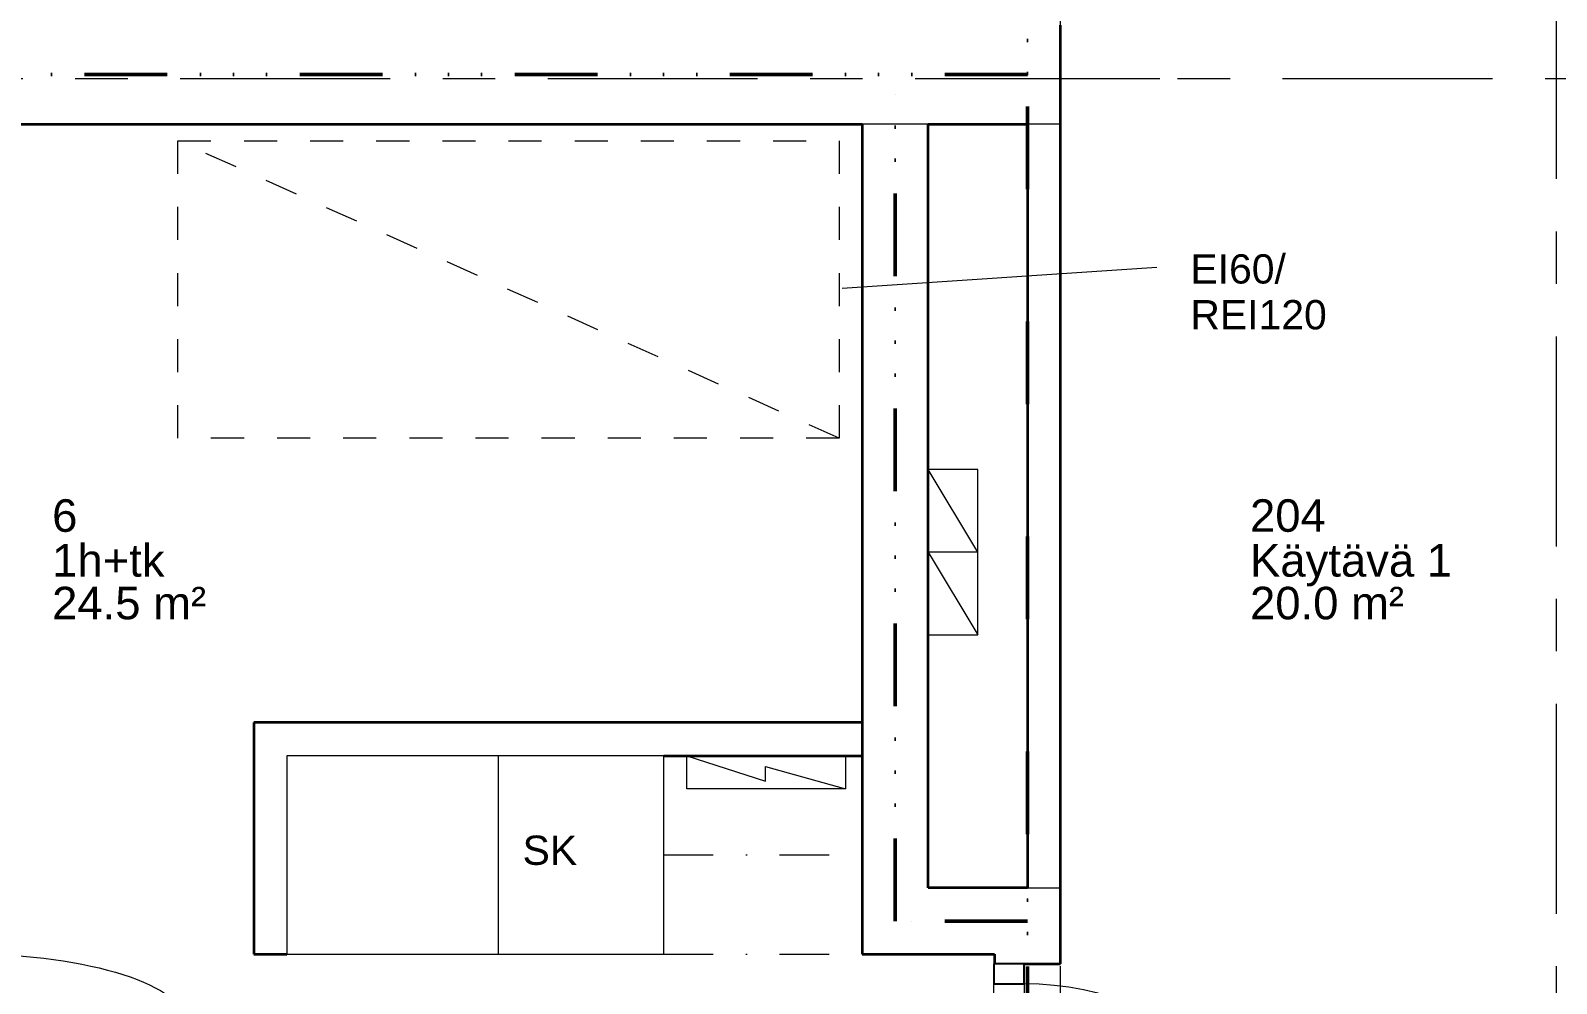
# Model space of a CAD drawing. Header units: millimetres. Extents: x -46592 to 140440, y -36427 to 76663.
# Drawn here: x 33599 to 38214, y 43020 to 45902 of the extents above; entities that cross this region are included whole.
import ezdxf

# ---------------------------------------------------------------- set-up
doc = ezdxf.new("R2010")
doc.units = ezdxf.units.MM
for name, pattern in [('Grid Line', [1111.25, 635, -158.75, 158.75, -158.75]), ('Katkoviiva 2mm', [200, 100, -100]), ('PALOALUE', [650, 250, -100, 0, -100, 0, -100, 0, -100]), ('Pistekatko 3_2_mm', [350, 150, -100, 0, -100])]:
    doc.linetypes.add(name, pattern=pattern)
for name, color, linetype, lineweight in [('AR-A_MERKINNÄT', 8, 'Continuous', 18), ('AR-A_MERKINNÄT-4', 8, 'PALOALUE', 50), ('AR-C_APUVIIVA', 1, 'Continuous', 18), ('AR-C_APUVIIVA-1', 1, 'Pistekatko 3_2_mm', 18), ('AR-C_APUVIIVA-3', 1, 'Katkoviiva 2mm', 18), ('AR-T_TEKSTI-HNRO', 3, 'Continuous', 9), ('AR-V_ARKKIT_TXT-1', 7, 'Continuous', 9), ('AR-V_ARKKIT_TXT-2', 250, 'Continuous', 9), ('AR-X1_EROHUTVIIVA', 11, 'Continuous', 18), ('AR-Y_MODVIIVA-1', 8, 'Grid Line', 9), ('AR1241_US-1', 1, 'Continuous', 35), ('AR1243_ULKOOVI', 3, 'Continuous', 18), ('AR1243_ULKOOVI-1', 3, 'Continuous', 25), ('AR1311_VS', 2, 'Continuous', 18), ('AR1311_VS-1', 2, 'Continuous', 35)]:
    doc.layers.add(name, color=color, linetype=linetype, lineweight=lineweight)
doc.styles.add('Arial_2', font='arial.ttf', dxfattribs={"height": 98.353293})
doc.styles.add('Arial_5', font='arial.ttf', dxfattribs={"height": 88.517964})

# ---------------------------------------------------------------- blocks, each defined once
blk = doc.blocks.new('ARC_AO - dB sisäovi-puu asunnonovi - 10x21-1660619-04 2_ krs')
at = {"layer": 'AR1243_ULKOOVI'}
for p, q in [((445, -10), (445, 880)), ((-445, -10), (445, -10)), ((445, -102), (-445, -102))]:
    blk.add_line(p, q, dxfattribs=at)
blk.add_arc((445, -10), 890, 90, 180, dxfattribs=at)
at = {"layer": 'AR1243_ULKOOVI-1'}
for p, q in [((-445, -10), (-505, -10)), ((-505, -10), (-505, -102)), ((-445, -102), (-445, -10)), ((505, -10), (445, -10)), ((445, -10), (445, -102)), ((505, -102), (505, -10)), ((-505, -102), (-445, -102)), ((445, -102), (505, -102))]:
    blk.add_line(p, q, dxfattribs=at)
blk = doc.blocks.new('Paloaluemerkintä - EI60-1905773-04 2_ krs')
at = {"layer": 'AR-A_MERKINNÄT-4'}
blk.add_line((0, 0), (24000, 0), dxfattribs=at)
blk = doc.blocks.new('Paloaluemerkintä - EI60-1906811-04 2_ krs')
at = {"layer": 'AR-A_MERKINNÄT-4'}
blk.add_line((0, 0), (5260, 0), dxfattribs=at)
blk = doc.blocks.new('Paloaluemerkintä - EI60-1906001-04 2_ krs')
at = {"layer": 'AR-A_MERKINNÄT-4'}
blk.add_line((0, 0), (400, 0), dxfattribs=at)
blk = doc.blocks.new('Paloaluemerkintä - EI60-2320751-04 2_ krs')
at = {"layer": 'AR-A_MERKINNÄT-4'}
blk.add_line((0, 0), (2560, 0), dxfattribs=at)

msp = doc.modelspace()

# ---------------------------------------------------------------- linework, layer by layer
at = {"layer": 'AR-C_APUVIIVA'}
for p, q in [((35584.1, 43608.5), (35584.1, 43708.5)), ((35584.1, 43708.5), (35822.3, 43631.1)), ((36064.1, 43708.5), (36064.1, 43608.5)), ((35822.3, 43631.1), (35822.3, 43676.1)), ((35822.3, 43676.1), (36064.1, 43608.5)), ((36064.1, 43608.5), (35584.1, 43608.5))]:
    msp.add_line(p, q, dxfattribs=at)
at = {"layer": 'AR-C_APUVIIVA-1'}
for p, q in [((35514.1, 43408.5), (36114.1, 43408.5)), ((35514.1, 43408.5), (36114.1, 43408.5)), ((35514.1, 43108.5), (36114.1, 43108.5)), ((35514.1, 43108.5), (36114.1, 43108.5))]:
    msp.add_line(p, q, dxfattribs=at)
at = {"layer": 'AR-C_APUVIIVA-3'}
for p, q in [((34044.9, 45568.5), (36044.9, 45568.5)), ((34044.9, 44668.5), (34044.9, 45568.5)), ((36044.9, 44668.5), (34044.9, 45568.5)), ((34044.9, 45568.5), (36044.9, 45568.5)), ((34044.9, 44668.5), (34044.9, 45568.5)), ((36044.9, 44668.5), (34044.9, 45568.5)), ((36044.9, 45568.5), (36044.9, 44668.5)), ((36044.9, 45568.5), (36044.9, 44668.5)), ((36044.9, 44668.5), (34044.9, 44668.5)), ((36044.9, 44668.5), (34044.9, 44668.5))]:
    msp.add_line(p, q, dxfattribs=at)
at = {"layer": 'AR-V_ARKKIT_TXT-2'}
msp.add_line((36053.6, 45122.8), (37005.4, 45185.8), dxfattribs=at)
at = {"layer": 'AR-X1_EROHUTVIIVA'}
for p, q in [((37014.1, 45756), (36694.1, 45756)), ((36314.1, 44574.1), (36314.1, 44074.1)), ((36464.1, 44574.1), (36314.1, 44574.1)), ((36464.1, 44324.1), (36314.1, 44574.1)), ((36464.1, 44074.1), (36464.1, 44574.1)), ((36464.1, 44324.1), (36314.1, 44324.1)), ((36314.1, 44324.1), (36464.1, 44074.1)), ((36314.1, 44074.1), (36464.1, 44074.1)), ((35014.1, 43708.5), (34374.1, 43708.5)), ((34374.1, 43708.5), (34374.1, 43108.5)), ((35514.1, 43708.5), (35014.1, 43708.5)), ((35014.1, 43108.5), (35014.1, 43708.5)), ((35514.1, 43108.5), (35514.1, 43708.5)), ((34374.1, 43108.5), (35014.1, 43108.5)), ((35014.1, 43108.5), (35514.1, 43108.5))]:
    msp.add_line(p, q, dxfattribs=at)
msp.add_ellipse((33412.1, 42897.1), major_axis=(660, 0), ratio=0.32026, dxfattribs=at)
at = {"layer": 'AR-Y_MODVIIVA-1'}
for p, q in [((36714.1, 32118), (36714.1, 59825.4)), ((38214.1, 32118), (38214.1, 59825.4)), ((49133.2, 45756), (29793.3, 45756))]:
    msp.add_line(p, q, dxfattribs=at)
at = {"layer": 'AR1241_US-1'}
for p, q in [((36714.1, 45618.5), (36714.1, 45918.5)), ((31594.1, 45618.5), (36114.1, 45618.5)), ((36114.1, 45618.5), (36114.1, 43108.5)), ((36314.1, 45618.5), (36614.1, 45618.5)), ((36314.1, 43308.5), (36314.1, 45618.5)), ((36614.1, 43308.5), (36314.1, 43308.5)), ((36714.1, 43078.5), (36714.1, 43308.5)), ((36114.1, 43108.5), (36514.1, 43108.5)), ((36514.1, 43108.5), (36514.1, 43078.5)), ((36604.1, 43078.5), (36714.1, 43078.5))]:
    msp.add_line(p, q, dxfattribs=at)
at = {"layer": 'AR1311_VS'}
for p, q in [((36314.1, 45618.5), (36114.1, 45618.5)), ((36714.1, 45618.5), (36614.1, 45618.5)), ((36614.1, 43308.5), (36714.1, 43308.5))]:
    msp.add_line(p, q, dxfattribs=at)
at = {"layer": 'AR1311_VS-1'}
for p, q in [((36614.1, 45618.5), (36614.1, 43308.5)), ((36714.1, 43308.5), (36714.1, 45618.5)), ((34274.1, 43808.5), (34274.1, 43108.5)), ((36114.1, 43808.5), (34274.1, 43808.5)), ((35514.1, 43708.5), (36114.1, 43708.5)), ((34274.1, 43108.5), (34374.1, 43108.5))]:
    msp.add_line(p, q, dxfattribs=at)

# ---------------------------------------------------------------- block references
at = {"layer": 'AR-A_MERKINNÄT'}
for name, p, rotation in [('Paloaluemerkintä - EI60-1905773-04 2_ krs', (36614.1, 33716.8), 89.99999999999991), ('Paloaluemerkintä - EI60-1906811-04 2_ krs', (36614.1, 45768.5), 180), ('Paloaluemerkintä - EI60-2320751-04 2_ krs', (36214.1, 43208.5), 89.99999999999991), ('Paloaluemerkintä - EI60-1906001-04 2_ krs', (36614.1, 43208.5), 180)]:
    msp.add_blockref(name, p, dxfattribs=dict(at, rotation=rotation))
at = {"layer": 'AR1243_ULKOOVI', "rotation": 270.0000000000017}
msp.add_blockref('ARC_AO - dB sisäovi-puu asunnonovi - 10x21-1660619-04 2_ krs', (36614.1, 42573.5), dxfattribs=at)

# ---------------------------------------------------------------- texts
at = {"layer": 'AR-T_TEKSTI-HNRO', "attachment_point": 1, "line_spacing_factor": 0.938532, "style": 'Arial_2'}
for s, insert, char_height, width in [('6', (33664.5, 44484.1), 98.4, 91.2), ('204', (37287.3, 44484.1), 98.35, 273.6), ('1h+tk', (33664.5, 44348.5), 98.35, 404.4), ('Käytävä 1', (37287.3, 44348.5), 98.35, 726), ('24.5 m²', (33664.5, 44219.4), 98.35, 554.4), ('20.0 m²', (37287.3, 44219.4), 98.35, 554.4)]:
    msp.add_mtext(s, dxfattribs=dict(at, insert=insert, char_height=char_height, width=width))
at = {"layer": 'AR-V_ARKKIT_TXT-1', "char_height": 88.52, "attachment_point": 1, "line_spacing_factor": 0.938532, "style": 'Arial_5'}
for s, insert, width in [('EI60/\\PREI120', (37107, 45225.2), 491.381), ('SK', (35087.3, 43466.9), 196.552), ('SK', (35087.3, 43466.9), 196.552)]:
    msp.add_mtext(s, dxfattribs=dict(at, insert=insert, width=width))

doc.saveas('drawing.dxf')
